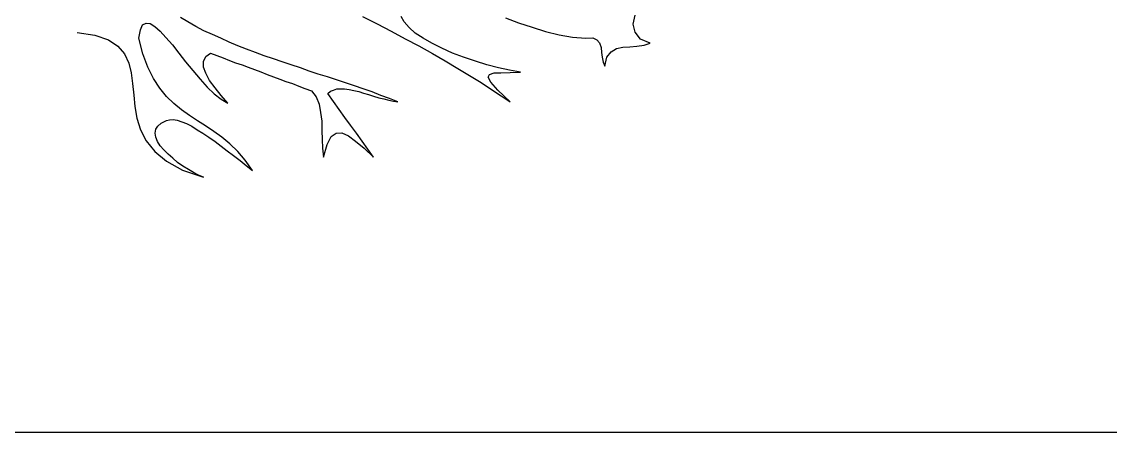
# Model space of a CAD drawing. Header units: millimetres. Extents: x -4017 to 59953, y -688 to 66564.
# Drawn here: x 47250 to 48338, y 11737 to 12148 of the extents above; entities that cross this region are included whole.
import ezdxf

# ---------------------------------------------------------------- set-up
doc = ezdxf.new("R2010")
doc.units = ezdxf.units.MM
doc.layers.add('www.cad-blocks.net', color=7, linetype='Continuous')

# ---------------------------------------------------------------- blocks, each defined once
blk = doc.blocks.new('A$C516926BB')
blk.add_line((0, 2.361), (60.3118, 2.361))
blk = doc.blocks.new('A$C12A9118A')
for p, q in [((0.9975, 0.1475), (0.9997, 0.1525)), ((0.9997, 0.1525), (1.0032, 0.1544)), ((1.0032, 0.1544), (1.0074, 0.154)), ((1.0074, 0.154), (1.0119, 0.1509)), ((1.0451, 0.1555), (1.0375, 0.1601)), ((1.0531, 0.1509), (1.0451, 0.1555)), ((1.2197, 0.1608), (1.2342, 0.1536)), ((1.2342, 0.1536), (1.2483, 0.1464)), ((1.2612, 0.1555), (1.2582, 0.1608)), ((1.2662, 0.1498), (1.2612, 0.1555)), ((1.3626, 0.1597), (1.3756, 0.1547)), ((1.3756, 0.1547), (1.3893, 0.1502)), ((1.4903, 0.1532), (1.4922, 0.1624)), ((1.4922, 0.1452), (1.4903, 0.1532)), ((0.9342, 0.1448), (0.9521, 0.1422)), ((0.9521, 0.1422), (0.9655, 0.1376)), ((0.9959, 0.1391), (0.9975, 0.1475)), ((1.0119, 0.1509), (1.0173, 0.1464)), ((1.0173, 0.1464), (1.023, 0.1399)), ((1.0611, 0.1467), (1.0531, 0.1509)), ((1.0695, 0.1429), (1.0611, 0.1467)), ((1.0779, 0.1391), (1.0695, 0.1429)), ((1.2483, 0.1464), (1.2624, 0.1387)), ((1.2723, 0.1444), (1.2662, 0.1498)), ((1.2803, 0.1391), (1.2723, 0.1444)), ((1.3893, 0.1502), (1.4026, 0.146)), ((1.4026, 0.146), (1.4163, 0.1425)), ((1.4163, 0.1425), (1.4297, 0.1403)), ((1.4975, 0.1384), (1.4922, 0.1452)), ((0.9655, 0.1376), (0.975, 0.1311)), ((0.975, 0.1311), (0.9818, 0.1235)), ((1.0001, 0.1235), (0.9959, 0.1391)), ((1.023, 0.1399), (1.0295, 0.1326)), ((1.0295, 0.1326), (1.0359, 0.1242)), ((1.0863, 0.1353), (1.0779, 0.1391)), ((1.095, 0.1315), (1.0863, 0.1353)), ((1.1038, 0.1281), (1.095, 0.1315)), ((1.2624, 0.1387), (1.2761, 0.1315)), ((1.2761, 0.1315), (1.2898, 0.1239)), ((1.289, 0.1342), (1.2803, 0.1391)), ((1.2989, 0.1292), (1.289, 0.1342)), ((1.4297, 0.1403), (1.443, 0.1391)), ((1.443, 0.1391), (1.4499, 0.1395)), ((1.4499, 0.1395), (1.4541, 0.1376)), ((1.4541, 0.1376), (1.4567, 0.1345)), ((1.4567, 0.1345), (1.4583, 0.13)), ((1.48, 0.1303), (1.4868, 0.1307)), ((1.4868, 0.1307), (1.4941, 0.1311)), ((1.4941, 0.1311), (1.5013, 0.1323)), ((1.5074, 0.1342), (1.4975, 0.1384)), ((1.5013, 0.1323), (1.5074, 0.1342)), ((0.9818, 0.1235), (0.986, 0.1143)), ((1.0051, 0.1101), (1.0001, 0.1235)), ((1.0359, 0.1242), (1.0428, 0.1155)), ((1.0607, 0.1159), (1.063, 0.1208)), ((1.063, 0.1208), (1.0676, 0.1242)), ((1.0676, 0.1242), (1.0741, 0.122)), ((1.0741, 0.122), (1.0802, 0.1197)), ((1.1126, 0.125), (1.1038, 0.1281)), ((1.1213, 0.1216), (1.1126, 0.125)), ((1.1305, 0.1185), (1.1213, 0.1216)), ((1.2898, 0.1239), (1.3024, 0.1166)), ((1.3096, 0.1242), (1.2989, 0.1292)), ((1.3207, 0.1201), (1.3096, 0.1242)), ((1.3325, 0.1162), (1.3207, 0.1201)), ((1.4583, 0.13), (1.4586, 0.125)), ((1.4586, 0.125), (1.4594, 0.1201)), ((1.4594, 0.1201), (1.4602, 0.1151)), ((1.4621, 0.1113), (1.464, 0.1201)), ((1.464, 0.1201), (1.4682, 0.1254)), ((1.4682, 0.1254), (1.4735, 0.1288)), ((1.4735, 0.1288), (1.48, 0.1303)), ((0.986, 0.1143), (0.9883, 0.1044)), ((1.0108, 0.0987), (1.0051, 0.1101)), ((1.0428, 0.1155), (1.0501, 0.1067)), ((1.0607, 0.1101), (1.0607, 0.1159)), ((1.063, 0.1041), (1.0607, 0.1101)), ((1.0802, 0.1197), (1.0866, 0.117)), ((1.0866, 0.117), (1.0927, 0.1147)), ((1.0927, 0.1147), (1.0992, 0.1124)), ((1.0992, 0.1124), (1.1053, 0.1101)), ((1.1053, 0.1101), (1.1118, 0.1079)), ((1.1392, 0.1155), (1.1305, 0.1185)), ((1.1484, 0.1124), (1.1392, 0.1155)), ((1.1575, 0.1094), (1.1484, 0.1124)), ((1.1663, 0.1063), (1.1575, 0.1094)), ((1.3024, 0.1166), (1.3149, 0.109)), ((1.3149, 0.109), (1.3268, 0.1018)), ((1.3439, 0.1124), (1.3325, 0.1162)), ((1.3557, 0.1094), (1.3439, 0.1124)), ((1.3668, 0.1071), (1.3557, 0.1094)), ((1.4602, 0.1151), (1.4621, 0.1113)), ((0.9883, 0.1044), (0.9898, 0.0938)), ((1.0169, 0.0892), (1.0108, 0.0987)), ((1.0501, 0.1067), (1.0573, 0.0983)), ((1.0573, 0.0983), (1.0642, 0.0903)), ((1.0668, 0.0968), (1.063, 0.1041)), ((1.1118, 0.1079), (1.1179, 0.1056)), ((1.1179, 0.1056), (1.1244, 0.1029)), ((1.1244, 0.1029), (1.1305, 0.1006)), ((1.1305, 0.1006), (1.137, 0.0983)), ((1.137, 0.0983), (1.1431, 0.096)), ((1.1754, 0.1033), (1.1663, 0.1063)), ((1.1846, 0.1006), (1.1754, 0.1033)), ((1.1937, 0.0976), (1.1846, 0.1006)), ((1.3268, 0.1018), (1.3382, 0.0949)), ((1.3454, 0.1002), (1.3466, 0.1029)), ((1.3481, 0.0953), (1.3454, 0.1002)), ((1.3466, 0.1029), (1.3512, 0.1044)), ((1.3512, 0.1044), (1.358, 0.1044)), ((1.358, 0.1044), (1.3672, 0.1048)), ((1.3778, 0.1052), (1.3668, 0.1071)), ((1.3672, 0.1048), (1.3778, 0.1052)), ((0.9898, 0.0938), (0.991, 0.0823)), ((1.0238, 0.0808), (1.0169, 0.0892)), ((1.0642, 0.0903), (1.0714, 0.0835)), ((1.0722, 0.0896), (1.0668, 0.0968)), ((1.0783, 0.0819), (1.0722, 0.0896)), ((1.1431, 0.096), (1.1495, 0.0938)), ((1.1495, 0.0938), (1.156, 0.0911)), ((1.156, 0.0911), (1.1621, 0.0888)), ((1.1621, 0.0888), (1.1686, 0.0865)), ((1.1877, 0.0861), (1.1907, 0.0873)), ((1.1907, 0.0873), (1.1941, 0.0884)), ((1.2025, 0.0945), (1.1937, 0.0976)), ((1.1941, 0.0884), (1.1979, 0.0884)), ((1.1979, 0.0884), (1.2018, 0.0884)), ((1.2018, 0.0884), (1.2063, 0.0877)), ((1.2117, 0.0915), (1.2025, 0.0945)), ((1.2063, 0.0877), (1.2109, 0.0869)), ((1.2204, 0.0884), (1.2117, 0.0915)), ((1.2292, 0.0854), (1.2204, 0.0884)), ((1.3382, 0.0949), (1.3485, 0.088)), ((1.355, 0.0873), (1.3481, 0.0953)), ((1.3485, 0.088), (1.3584, 0.0816)), ((1.3672, 0.0755), (1.355, 0.0873)), ((0.991, 0.0823), (0.9921, 0.0709)), ((1.031, 0.0739), (1.0238, 0.0808)), ((1.0714, 0.0835), (1.0783, 0.0781)), ((1.0851, 0.0743), (1.0783, 0.0819)), ((1.0783, 0.0781), (1.0851, 0.0743)), ((1.1686, 0.0865), (1.1732, 0.0804)), ((1.1732, 0.0804), (1.1762, 0.0732)), ((1.185, 0.0838), (1.1877, 0.0861)), ((1.1907, 0.0758), (1.185, 0.0838)), ((1.2109, 0.0869), (1.2159, 0.0858)), ((1.2159, 0.0858), (1.2208, 0.0842)), ((1.2208, 0.0842), (1.2258, 0.0827)), ((1.2258, 0.0827), (1.2307, 0.0812)), ((1.238, 0.0819), (1.2292, 0.0854)), ((1.2307, 0.0812), (1.2361, 0.0796)), ((1.2361, 0.0796), (1.241, 0.0785)), ((1.2467, 0.0789), (1.238, 0.0819)), ((1.241, 0.0785), (1.246, 0.077)), ((1.246, 0.077), (1.2505, 0.0762)), ((1.2551, 0.0755), (1.2467, 0.0789)), ((1.2505, 0.0762), (1.2551, 0.0755)), ((1.3584, 0.0816), (1.3672, 0.0755)), ((0.9921, 0.0709), (0.994, 0.0591)), ((1.0386, 0.0675), (1.031, 0.0739)), ((1.0466, 0.0617), (1.0386, 0.0675)), ((1.1762, 0.0732), (1.1777, 0.0648)), ((1.1964, 0.0678), (1.1907, 0.0758)), ((1.2021, 0.0598), (1.1964, 0.0678)), ((0.994, 0.0591), (0.9975, 0.0476)), ((1.0184, 0.0541), (1.0238, 0.0568)), ((1.0238, 0.0568), (1.0268, 0.0576)), ((1.0268, 0.0576), (1.0302, 0.0579)), ((1.0302, 0.0579), (1.0344, 0.0572)), ((1.0344, 0.0572), (1.039, 0.0556)), ((1.039, 0.0556), (1.0436, 0.0537)), ((1.0546, 0.0564), (1.0466, 0.0617)), ((1.0626, 0.0514), (1.0546, 0.0564)), ((1.1777, 0.0648), (1.1789, 0.056)), ((1.1789, 0.056), (1.1789, 0.0469)), ((1.2078, 0.0522), (1.2021, 0.0598)), ((0.9975, 0.0476), (1.0032, 0.0366)), ((1.0123, 0.0442), (1.0131, 0.048)), ((1.0131, 0.04), (1.0123, 0.0442)), ((1.0131, 0.048), (1.015, 0.0511)), ((1.015, 0.0511), (1.0184, 0.0541)), ((1.0436, 0.0537), (1.0489, 0.0511)), ((1.0489, 0.0511), (1.0542, 0.0476)), ((1.0542, 0.0476), (1.06, 0.0442)), ((1.06, 0.0442), (1.0661, 0.04)), ((1.071, 0.0457), (1.0626, 0.0514)), ((1.079, 0.04), (1.071, 0.0457)), ((1.1789, 0.0469), (1.1793, 0.0377)), ((1.1884, 0.0408), (1.1934, 0.0442)), ((1.1934, 0.0442), (1.1991, 0.0446)), ((1.1991, 0.0446), (1.2056, 0.0415)), ((1.2136, 0.0442), (1.2078, 0.0522)), ((1.2193, 0.0362), (1.2136, 0.0442)), ((1.0032, 0.0366), (1.0119, 0.0259)), ((1.0146, 0.0358), (1.0131, 0.04)), ((1.0173, 0.0316), (1.0146, 0.0358)), ((1.0661, 0.04), (1.0722, 0.0358)), ((1.0722, 0.0358), (1.0783, 0.0312)), ((1.087, 0.0335), (1.079, 0.04)), ((1.095, 0.0259), (1.087, 0.0335)), ((1.1793, 0.0377), (1.1796, 0.029)), ((1.1808, 0.0202), (1.1842, 0.0328)), ((1.1842, 0.0328), (1.1884, 0.0408)), ((1.2056, 0.0415), (1.2128, 0.0362)), ((1.2128, 0.0362), (1.2212, 0.029)), ((1.225, 0.0282), (1.2193, 0.0362)), ((1.0119, 0.0259), (1.0238, 0.016)), ((1.0211, 0.0274), (1.0173, 0.0316)), ((1.0253, 0.0232), (1.0211, 0.0274)), ((1.0299, 0.019), (1.0253, 0.0232)), ((1.0783, 0.0312), (1.0844, 0.0263)), ((1.0844, 0.0263), (1.0908, 0.0217)), ((1.1023, 0.0171), (1.095, 0.0259)), ((1.1796, 0.029), (1.1808, 0.0202)), ((1.2212, 0.029), (1.2307, 0.0202)), ((1.2307, 0.0202), (1.225, 0.0282)), ((1.0238, 0.016), (1.0398, 0.0072)), ((1.0348, 0.0149), (1.0299, 0.019)), ((1.0401, 0.0111), (1.0348, 0.0149)), ((1.0455, 0.0076), (1.0401, 0.0111)), ((1.0908, 0.0217), (1.0973, 0.0168)), ((1.0973, 0.0168), (1.1034, 0.0118)), ((1.1095, 0.0069), (1.1023, 0.0171)), ((1.1034, 0.0118), (1.1095, 0.0069)), ((1.0398, 0.0072), (1.0607, 0)), ((1.0508, 0.0046), (1.0455, 0.0076)), ((1.0558, 0.0019), (1.0508, 0.0046)), ((1.0607, 0), (1.0558, 0.0019))]:
    blk.add_line(p, q)

msp = doc.modelspace()

# ---------------------------------------------------------------- block references
at = {"xscale": 1000, "yscale": 1000, "zscale": 1000}
msp.add_blockref('A$C12A9118A', (46370.9, 11992), dxfattribs=at)
at = {"layer": 'www.cad-blocks.net', "color": 155, "true_color": 0x546d8e, "xscale": 1000, "yscale": 1000, "zscale": 1000}
msp.add_blockref('A$C516926BB', (-2458.7, 9375.6), dxfattribs=at)

doc.saveas('drawing.dxf')
